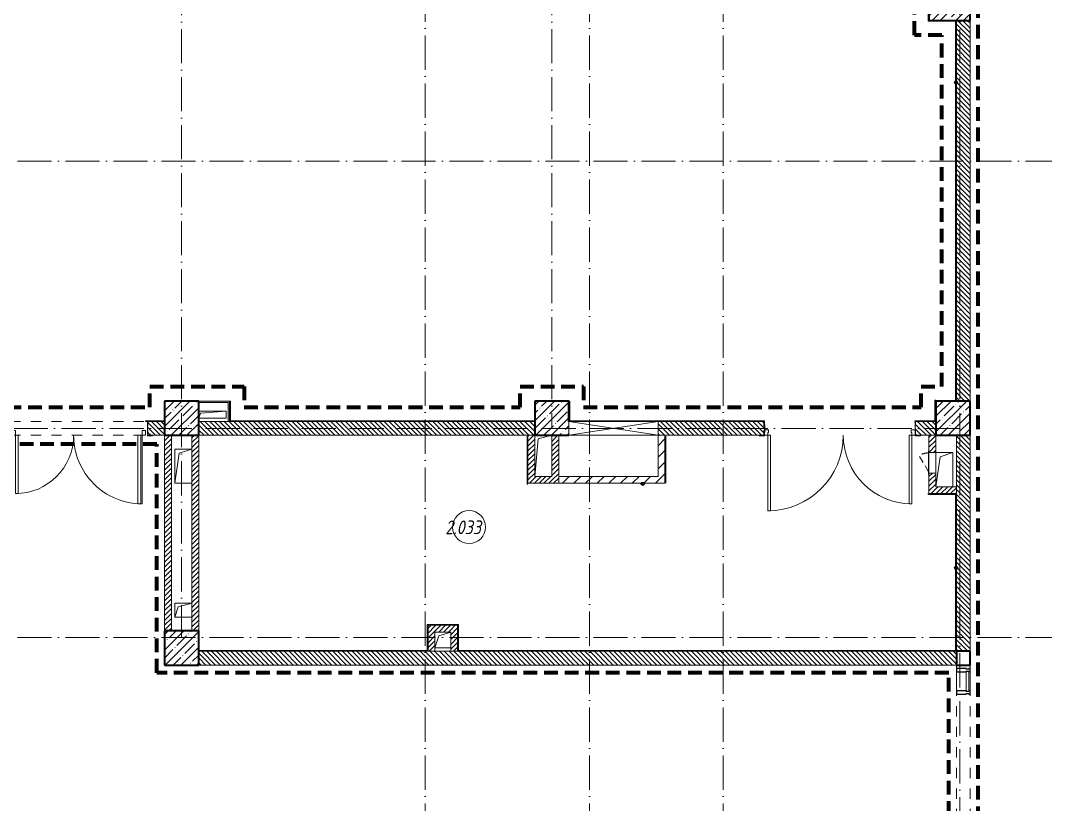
# Model space of a CAD drawing. Header units: millimetres. Extents: x -12989 to 629078, y -109036 to 555275.
# Drawn here: x 67680 to 82630, y -97449 to -86015 of the extents above; entities that cross this region are included whole.
import ezdxf

# ---------------------------------------------------------------- set-up
doc = ezdxf.new("R2010")
doc.units = ezdxf.units.MM
for name, pattern in [('200_ШТРИХ_ш1п0_6_', [160, 100, -60]), ('50_200_ШТРИХ_1Т_ш5_п1_п1_', [700, 500, -100, 0, -100]), ('Штрих короткий', [300, 150, -150]), ('Штриховая _2 мм - 1 мм_', [300, 200, -100])]:
    doc.linetypes.add(name, pattern=pattern)
for name, color, linetype, lineweight in [('4 -стяжа', 7, 'Continuous', 30), ('Двери', 7, 'Continuous', 9), ('Импосты витража', 7, 'Continuous', 9), ('Импосты витража-1', 7, 'Continuous', 25), ('Каркас_Импост', 7, 'Continuous', 13), ('Марки помещений', 7, 'Continuous', 9), ('Марки стен', 7, 'Continuous', 9), ('Несущие колонны', 7, 'Continuous', 9), ('Несущие колонны-1', 7, 'Continuous', 35), ('Обобщенные модели', 7, 'Continuous', 9), ('Окна', 7, 'Continuous', 9), ('Оси-2', 7, '50_200_ШТРИХ_1Т_ш5_п1_п1_', 9), ('Остекление-1', 7, 'Continuous', 9), ('Открывание в плане-2', 7, '200_ШТРИХ_ш1п0_6_', 9), ('Открывание-1', 7, 'Continuous', 9), ('Панель', 7, 'Continuous', 13), ('Перемычка-1', 7, 'Штрих короткий', 9), ('Стены', 7, 'Continuous', 9), ('Стены-1', 7, 'Continuous', 13), ('Штриховка разреза-1', 7, 'Continuous', 9), ('Элементы узлов', 7, 'Continuous', 9)]:
    doc.layers.add(name, color=color, linetype=linetype, lineweight=lineweight)
doc.layers.add('СТ-1_1', color=7, linetype='Штриховая _2 мм - 1 мм_', lineweight=90, true_color=0x888888)
doc.layers.add('Штриховка разреза-3', color=7, linetype='Continuous', lineweight=9, true_color=0x0080ff)
doc.layers.get('4 -стяжа').off()
doc.styles.add('ISOCPEUR_I_2', font='isocpeui.ttf', dxfattribs={"width": 0.85, "height": 2.3})
pattern_1 = [(135, (0, 0), (-35.35534, -35.35534), [])]
pattern_2 = [(45, (0, 0), (-35.35534, 35.35534), [])]
pattern_3 = [(45, (0, 0), (-84.85281, 84.85281), [])]

# ---------------------------------------------------------------- blocks, each defined once
blk = doc.blocks.new('ось2эт')
at = {"layer": 'Оси-2'}
for p, q in [((70029.9, -54635.1), (70029.9, -95015.3)), ((73579.9, -108435.9), (73579.9, -54635.1)), ((75429.9, -54635.1), (75429.9, -91965.3)), ((77929.9, -108435.9), (77929.9, -54635.1)), ((81379.9, -54635.1), (81379.9, -108435.9)), ((75979.9, -108435.9), (75979.9, -55905.1)), ((96138.3, -88065.3), (60335.3, -88065.3)), ((81379.9, -91965.3), (60335.3, -91965.3)), ((96138.3, -95015.3), (-12388.8, -95015.3))]:
    blk.add_line(p, q, dxfattribs=at)
blk = doc.blocks.new('BSC_Колонна _Прямоугольная - 500х500-V7-АИ2_02_План отделки стен 2-го этажа _Часть 2_')
at = {"layer": 'Несущие колонны'}
h = blk.add_hatch(dxfattribs=at)
h.set_pattern_fill('FP_14', color=256, style=0, pattern_type=2)
h.set_pattern_definition([(45, (-91350, -14400), (-114.04925, 114.04925), []), (45, (-91235.95, -14400), (-114.04925, 114.04925), [201.613, -40.323, 3.353, -36.97])])
h.paths.add_polyline_path([(-250, -250), (250, -250), (250, 250), (-250, 250)], flags=0)
at = {"layer": 'Несущие колонны-1'}
for p, q in [((250, 250), (-250, 250)), ((-250, 250), (-250, -250)), ((250, -250), (250, 250)), ((-250, -250), (250, -250))]:
    blk.add_line(p, q, dxfattribs=at)
blk = doc.blocks.new('BSC_Колонна _Прямоугольная - 600х600-V14-АИ2_02_План отделки стен 2-го этажа _Часть 2_')
at = {"layer": 'Несущие колонны'}
h = blk.add_hatch(dxfattribs=at)
h.set_pattern_fill('FP_22', color=256, style=0, pattern_type=2)
h.set_pattern_definition([(45, (-91300, -20500), (-114.04925, 114.04925), []), (45, (-91185.95, -20500), (-114.04925, 114.04925), [201.613, -40.323, 3.353, -36.97])])
h.paths.add_polyline_path([(-300, -300), (300, -300), (300, 300), (-300, 300)], flags=0)
at = {"layer": 'Несущие колонны-1'}
for p, q in [((300, 300), (-300, 300)), ((-300, 300), (-300, -300)), ((300, -300), (300, 300)), ((-300, -300), (300, -300))]:
    blk.add_line(p, q, dxfattribs=at)
blk = doc.blocks.new('BSC_Колонна _Прямоугольная - 500х500-V17-АИ2_02_План отделки стен 2-го этажа _Часть 2_')
at = {"layer": 'Несущие колонны'}
h = blk.add_hatch(dxfattribs=at)
h.set_pattern_fill('FP_25', color=256, style=0, pattern_type=2)
h.set_pattern_definition([(45, (-80100, -14400), (-114.04925, 114.04925), []), (45, (-79985.95, -14400), (-114.04925, 114.04925), [201.613, -40.323, 3.353, -36.97])])
h.paths.add_polyline_path([(-250, -250), (250, -250), (250, 250), (-250, 250)], flags=0)
at = {"layer": 'Несущие колонны-1'}
for p, q in [((250, 250), (-250, 250)), ((-250, 250), (-250, -250)), ((250, -250), (250, 250)), ((-250, -250), (250, -250))]:
    blk.add_line(p, q, dxfattribs=at)
blk = doc.blocks.new('BSC_Колонна _Прямоугольная - 500х500-V18-АИ2_02_План отделки стен 2-го этажа _Часть 2_')
at = {"layer": 'Несущие колонны'}
h = blk.add_hatch(dxfattribs=at)
h.set_pattern_fill('FP_26', color=256, style=0, pattern_type=2)
h.set_pattern_definition([(45, (-85500, -14400), (-114.04925, 114.04925), []), (45, (-85385.95, -14400), (-114.04925, 114.04925), [201.613, -40.323, 3.353, -36.97])])
h.paths.add_polyline_path([(-250, -250), (250, -250), (250, 250), (-250, 250)], flags=0)
at = {"layer": 'Несущие колонны-1'}
for p, q in [((250, 250), (-250, 250)), ((-250, 250), (-250, -250)), ((250, -50), (250, 250)), ((-250, -250), (250, -250))]:
    blk.add_line(p, q, dxfattribs=at)
blk = doc.blocks.new('Проем_Дверь_Прямоугольный - 2000х2100h_дверные проемы-35108745-АИ2_02_План отделки стен 2-го этажа _Часть 2_')
at = {"layer": 'Перемычка-1'}
for p, q in [((1000, 100), (-1000, 100)), ((1000, -100), (-1000, -100))]:
    blk.add_line(p, q, dxfattribs=at)
blk = doc.blocks.new('Дверь_СКБ_2Ст_Внутренняя_ШЕР - СОШ_Д-34__Дв_2200x2400h_ Снарядная_EI30-33584565-АИ2_02_План отделки стен 2-го этажа _Часть 2_')
at = {"layer": 'Каркас_Импост'}
for p, q in [((-1037.5, 100), (-1087.5, 100)), ((-1087.5, 31), (-1087.5, 20)), ((-1027.5, 20), (-1087.5, 20)), ((-1037.5, 100), (-1037.5, 60)), ((-1037.5, 60), (-1027.5, 60)), ((-1027.5, 60), (-1027.5, 20)), ((1052.5, 60), (1062.5, 60)), ((1052.5, 60), (1052.5, 20)), ((1112.5, 20), (1052.5, 20)), ((1112.5, 100), (1062.5, 100)), ((1062.5, 100), (1062.5, 60)), ((1112.5, 100), (1112.5, 20))]:
    blk.add_line(p, q, dxfattribs=at)
at = {"layer": 'Открывание-1'}
for centre, radius, start, end in [((1062.5, 100), 1100, 90, 180), ((-1037.5, 100), 1000, 0, 90)]:
    blk.add_arc(centre, radius, start, end, dxfattribs=at)
at = {"layer": 'Панель'}
for p, q in [((1062.5, 1200), (1022.5, 1200)), ((1022.5, 100), (1022.5, 1200)), ((1062.5, 1200), (1062.5, 100)), ((-1037.5, 1100), (-997.5, 1100)), ((-1037.5, 1100), (-1037.5, 100)), ((-997.5, 100), (-997.5, 1100)), ((-1037.5, 100), (-997.5, 100)), ((1062.5, 100), (1022.5, 100))]:
    blk.add_line(p, q, dxfattribs=at)
blk = doc.blocks.new('BSC_Колонна _Прямоугольная - 500х500-V157-АИ2_02_План отделки стен 2-го этажа _Часть 2_')
at = {"layer": 'Несущие колонны'}
h = blk.add_hatch(dxfattribs=at)
h.set_pattern_fill('FP_152', color=256, style=0, pattern_type=2)
h.set_pattern_definition([(45, (-80100, -11050), (-114.04925, 114.04925), []), (45, (-79985.95, -11050), (-114.04925, 114.04925), [201.613, -40.323, 3.353, -36.97])])
h.paths.add_polyline_path([(-250, -250), (250, -250), (250, 250), (-250, 250)], flags=0)
at = {"layer": 'Несущие колонны-1'}
for p, q in [((250, 250), (-250, 250)), ((-250, 250), (-250, -250)), ((250, -250), (250, 250)), ((-250, -250), (250, -250))]:
    blk.add_line(p, q, dxfattribs=at)
blk = doc.blocks.new('PNS_Панель прямоугольная2 - Нр_Стекло - 40мм-28950549-АИ2_02_План отделки стен 2-го этажа _Часть 2_')
at = {"layer": 'Остекление-1'}
for p, q in [((-137.5, 40), (137.5, 40)), ((-147.5, 0), (147.5, 0)), ((137.5, 0), (-137.5, 0))]:
    blk.add_line(p, q, dxfattribs=at)
blk = doc.blocks.new('Прямоугольный импост - Импост структурный с накладкой - 180мм-26944798-АИ2_02_План отделки стен 2-го этажа _Часть 2_')
at = {"layer": 'Импосты витража-1'}
for p, q in [((-25, 0), (-25, 17)), ((-25, 17), (25, 17)), ((-15, 0), (-25, 0)), ((-15, -40), (-15, 0)), ((25, 0), (15, 0)), ((15, 0), (15, -40)), ((25, 17), (25, 0)), ((-25, -180), (-25, -40)), ((-25, -40), (-15, -40)), ((15, -40), (25, -40)), ((25, -40), (25, -180)), ((25, -180), (-25, -180))]:
    blk.add_line(p, q, dxfattribs=at)
blk = doc.blocks.new('Прямоугольный импост - Импост структурный с накладкой - 180мм-27001384-АИ2_02_План отделки стен 2-го этажа _Часть 2_')
at = {"layer": 'Импосты витража'}
for p, q in [((40850, 10700), (40850, 10425)), ((41047, 10700), (41047, 10425))]:
    blk.add_line(p, q, dxfattribs=at)
blk = doc.blocks.new('Прямоугольный импост - Импост структурный с накладкой - 180мм-26943387-АИ2_02_План отделки стен 2-го этажа _Часть 2_')
at = {"layer": 'Импосты витража-1'}
for p, q in [((-25, 0), (-25, 17)), ((-25, 17), (25, 17)), ((-15, 0), (-25, 0)), ((-15, -40), (-15, 0)), ((25, 0), (15, 0)), ((15, 0), (15, -40)), ((25, 17), (25, 0)), ((-25, -180), (-25, -40)), ((-25, -40), (-15, -40)), ((15, -40), (25, -40)), ((25, -40), (25, -180)), ((25, -180), (-25, -180))]:
    blk.add_line(p, q, dxfattribs=at)
blk = doc.blocks.new('154_Стойка_СКБ_Уголок - СМ-2480_200-28346303-АИ2_02_План отделки стен 2-го этажа _Часть 2_')
at = {"layer": 'Обобщенные модели'}
for p, q in [((125, 156), (125, 81)), ((200, 156), (125, 156)), ((131, 81), (131, 150)), ((131, 150), (200, 150)), ((200, 150), (200, 156)), ((125, 81), (131, 81)), ((131, 19), (125, 19)), ((125, 19), (125, -56)), ((131, -50), (131, 19)), ((125, -56), (200, -56)), ((200, -50), (131, -50)), ((200, -56), (200, -50))]:
    blk.add_line(p, q, dxfattribs=at)
blk = doc.blocks.new('Стойка_Влож_Полоса боковая - Полоса-28213942-АИ2_02_План отделки стен 2-го этажа _Часть 2_')
at = {"layer": 'Обобщенные модели'}
for p, q in [((-5, 60), (0, 60)), ((-5, -60), (-5, 60)), ((0, 31), (0, -31)), ((0, -60), (-5, -60))]:
    blk.add_line(p, q, dxfattribs=at)
blk = doc.blocks.new('Фахверк_СКБ_Уголок - 200_3380-28509457-АИ2_02_План отделки стен 2-го этажа _Часть 2_')
at = {"layer": 'Обобщенные модели'}
for p, q in [((200, 156), (125, 156)), ((125, 156), (125, 81)), ((131, 81), (131, 150)), ((131, 150), (200, 150)), ((200, 150), (200, 156)), ((125, 81), (131, 81)), ((131, 19), (125, 19)), ((125, 19), (125, -56)), ((131, -50), (131, 19)), ((125, -56), (200, -56)), ((200, -50), (131, -50)), ((200, -56), (200, -50))]:
    blk.add_line(p, q, dxfattribs=at)
blk = doc.blocks.new('AR_Отверстие Ниша - Лючок-32403731-АИ2_02_План отделки стен 2-го этажа _Часть 2_')
at = {"layer": 'Окна'}
for p, q in [((150, 50), (-150, 50)), ((-150, 50), (-150, -50)), ((150, -50), (150, 50)), ((-150, -50), (150, -50))]:
    blk.add_line(p, q, dxfattribs=at)
blk = doc.blocks.new('Л_Общий_Лючок - Лючок-29683822-АИ2_02_План отделки стен 2-го этажа _Часть 2_')
at = {"layer": 'Окна'}
for p, q in [((324, 6), (-24, 6)), ((-24, 6), (-24, 0)), ((-24, 0), (0, 0)), ((300, 0), (324, 0)), ((324, 6), (324, 0))]:
    blk.add_line(p, q, dxfattribs=at)
at = {"layer": 'Открывание в плане-2'}
blk.add_line((16, 6), (255, 144), dxfattribs=at)
blk.add_arc((6, 0), 288, 1.1997, 30, dxfattribs=at)
blk = doc.blocks.new('AR_Отверстие прямоугольное _в плите_ - AR_Отверстие прямоугольное _в плите_-30459229-АИ2_02_План отделки стен 2-го этажа _Часть 2_')
at = {"layer": 'Обобщенные модели'}
for p, q in [((125, 250), (-125, 250)), ((-125, -250), (-63, 188)), ((-63, 188), (125, 250)), ((125, -250), (125, 250))]:
    blk.add_line(p, q, dxfattribs=at)
blk = doc.blocks.new('AR_Отверстие прямоугольное _в плите_ - AR_Отверстие прямоугольное _в плите_-30459234-АИ2_02_План отделки стен 2-го этажа _Часть 2_')
at = {"layer": 'Обобщенные модели'}
for p, q in [((-75, 250), (125, 300)), ((-125, -300), (-75, 250))]:
    blk.add_line(p, q, dxfattribs=at)
blk = doc.blocks.new('AR_Отверстие прямоугольное _в плите_ - AR_Отверстие прямоугольное _в плите_-V196-АИ2_02_План отделки стен 2-го этажа _Часть 2_')
at = {"layer": 'Обобщенные модели'}
for p, q in [((125, 250), (-125, 250)), ((-125, 250), (-125, -250)), ((-125, -250), (-63, 188)), ((-63, 188), (125, 250)), ((-125, -250), (125, -250))]:
    blk.add_line(p, q, dxfattribs=at)
blk = doc.blocks.new('AR_Отверстие прямоугольное _в плите_ - AR_Отверстие прямоугольное _в плите_-30459269-АИ2_02_План отделки стен 2-го этажа _Часть 2_')
at = {"layer": 'Обобщенные модели'}
for p, q in [((125, 100), (-125, 100)), ((-125, 100), (-125, -100)), ((-125, -100), (-75, 50)), ((-75, 50), (125, 100)), ((-125, -100), (125, -100))]:
    blk.add_line(p, q, dxfattribs=at)
blk = doc.blocks.new('AR_Отверстие прямоугольное _в плите_ - AR_Отверстие прямоугольное _в плите_-30511579-АИ2_02_План отделки стен 2-го этажа _Часть 2_')
at = {"layer": 'Обобщенные модели'}
for p, q in [((200, 50), (-200, 50)), ((-200, -50), (-175, 25)), ((-175, 25), (200, 50)), ((200, -50), (200, 50)), ((-200, -50), (200, -50))]:
    blk.add_line(p, q, dxfattribs=at)
blk = doc.blocks.new('AR_Отверстие прямоугольное _в плите_ - AR_Отверстие прямоугольное _в плите_-30552839-АИ2_02_План отделки стен 2-го этажа _Часть 2_')
at = {"layer": 'Обобщенные модели'}
for p, q in [((-115, -115), (-58, 58)), ((-58, 58), (115, 115)), ((-115, -115), (115, -115))]:
    blk.add_line(p, q, dxfattribs=at)
blk = doc.blocks.new('Дверь_Витражная_СКБ_2Ст2 - ДВВ_ДАО_СОШ_Физ_ зал-35107574-АИ2_02_План отделки стен 2-го этажа _Часть 2_')
at = {"layer": 'Двери'}
for p, q in [((-925, 1035), (-925, 35)), ((925, 885), (925, 35))]:
    blk.add_line(p, q, dxfattribs=at)
for centre, radius, start, end in [((-925, 35), 1000, 360, 90), ((925, 35), 850, 90, 180)]:
    blk.add_arc(centre, radius, start, end, dxfattribs=at)
at = {"layer": 'Элементы узлов'}
for p, q in [((-863, 1035), (-903, 1035)), ((-903, 1035), (-903, 35)), ((-863, 35), (-863, 1035)), ((925, 885), (885, 885)), ((885, 885), (885, 35)), ((925, 35), (925, 885)), ((-975, 35), (-975, -35)), ((-925, 35), (-975, 35)), ((-925, 35), (-975, 35)), ((-975, 35), (-975, -35)), ((-925, -35), (-925, 35)), ((-925, -35), (-925, 35)), ((-903, 35), (-863, 35)), ((885, 35), (925, 35)), ((925, -35), (925, 35)), ((925, 35), (975, 35)), ((925, 35), (925, -35)), ((975, 35), (925, 35)), ((975, 35), (975, -35)), ((975, -35), (975, 35)), ((-975, -35), (-925, -35)), ((-975, -35), (-925, -35)), ((975, -35), (925, -35)), ((925, -35), (975, -35))]:
    blk.add_line(p, q, dxfattribs=at)
blk = doc.blocks.new('Проем_Дверь_Прямоугольный - 2900х2800h_витражные проемы-35267925-АИ2_02_План отделки стен 2-го этажа _Часть 2_')
at = {"layer": 'Перемычка-1'}
for p, q in [((1450, 100), (-1450, 100)), ((1450, -100), (-1450, -100))]:
    blk.add_line(p, q, dxfattribs=at)
blk = doc.blocks.new('BSC_Колонна _Прямоугольная1 - 200х200 _металл_-35201446-АИ2_02_План отделки стен 2-го этажа _Часть 2_')
at = {"layer": 'Несущие колонны-1'}
for p, q in [((100, 100), (-100, 100)), ((-100, 100), (-100, -100)), ((100, -100), (100, 100)), ((-100, -100), (100, -100))]:
    blk.add_line(p, q, dxfattribs=at)
blk = doc.blocks.new('AR_Отверстие прямоугольное _в стене_ - AR_Отверстие прямоугольное _в стене__ОВ-36857278-АИ2_02_План отделки стен 2-го этажа _Часть 2_')
at = {"layer": 'Элементы узлов'}
for p, q in [((-650, -100), (-650, 100)), ((-650, 100), (650, 100)), ((650, 100), (-650, -100)), ((-650, 100), (650, -100)), ((650, 100), (-650, 100)), ((-650, 100), (-650, -100)), ((650, 100), (650, -100)), ((650, -100), (650, 100)), ((650, -100), (-650, -100)), ((-650, -100), (650, -100))]:
    blk.add_line(p, q, dxfattribs=at)
blk = doc.blocks.new('0125-Р-ОО-Ш2-АР-о_23_10_2024_rvt-1-АИ2_02_План отделки стен 2-го этажа _Часть 2_')
at = {"layer": 'Штриховка разреза-1'}
h = blk.add_hatch(dxfattribs=at)
h.set_pattern_fill('FP_2', color=256, style=0, pattern_type=2)
h.set_pattern_definition(pattern_1)
h.paths.add_polyline_path([(91600, 14650), (91600, 20200), (91400, 20200), (91400, 14650)], flags=0)
h = blk.add_hatch(dxfattribs=at)
h.set_pattern_fill('FP_2', color=256, style=0, pattern_type=2)
h.set_pattern_definition(pattern_1)
h.paths.add_polyline_path([(79834, 14150), (79850, 14150), (79850, 14350), (79606, 14350), (79606, 14281), (79600, 14281), (79600, 14219), (79606, 14219), (79606, 14150), (79675, 14150)], flags=0)
h.paths.add_polyline_path([(77525, 14150), (77594, 14150), (77594, 14219), (77600, 14219), (77600, 14281), (77594, 14281), (77594, 14350), (77350, 14350), (77350, 14150)], flags=0)
h = blk.add_hatch(dxfattribs=at)
h.set_pattern_fill('FP_2', color=256, style=0, pattern_type=2)
h.set_pattern_definition(pattern_1)
h.paths.add_polyline_path([(85250, 14150), (85250, 14350), (80350, 14350), (80350, 14150), (83562, 14150)], flags=0)
h = blk.add_hatch(dxfattribs=at)
h.set_pattern_fill('FP_2', color=256, style=0, pattern_type=2)
h.set_pattern_definition(pattern_1)
h.paths.add_polyline_path([(91018, 14150), (91100, 14150), (91100, 14350), (90806, 14350), (90806, 14281), (90800, 14281), (90800, 14219), (90806, 14219), (90806, 14150), (90875, 14150)], flags=0)
h.paths.add_polyline_path([(88594, 14150), (88594, 14219), (88600, 14219), (88600, 14281), (88594, 14281), (88594, 14350), (87050, 14350), (87050, 14150), (88525, 14150)], flags=0)
h = blk.add_hatch(dxfattribs=at)
h.set_pattern_fill('FP_92', color=256, style=0, pattern_type=2)
h.set_pattern_definition(pattern_2)
h.paths.add_polyline_path([(79950, 11300), (79950, 14150), (79850, 14150), (79850, 11300)], flags=0)
h = blk.add_hatch(dxfattribs=at)
h.set_pattern_fill('FP_92', color=256, style=0, pattern_type=2)
h.set_pattern_definition(pattern_2)
h.paths.add_polyline_path([(80350, 11300), (80350, 14150), (80250, 14150), (80250, 11300)], flags=0)
h = blk.add_hatch(dxfattribs=at)
h.set_pattern_fill('FP_92', color=256, style=0, pattern_type=2)
h.set_pattern_definition(pattern_2)
h.paths.add_polyline_path([(85250, 13450), (85250, 14150), (85150, 14150), (85150, 13450)], flags=0)
h = blk.add_hatch(dxfattribs=at)
h.set_pattern_fill('FP_92', color=256, style=0, pattern_type=2)
h.set_pattern_definition(pattern_2)
h.paths.add_polyline_path([(85600, 13450), (85600, 14150), (85500, 14150), (85500, 13450)], flags=0)
h = blk.add_hatch(dxfattribs=at)
h.set_pattern_fill('FP_3', color=256, style=0, pattern_type=2)
h.set_pattern_definition(pattern_3)
h.paths.add_polyline_path([(87150, 13450), (87150, 14150), (87050, 14150), (87050, 13450)], flags=0)
h = blk.add_hatch(dxfattribs=at)
h.set_pattern_fill('FP_92', color=256, style=0, pattern_type=2)
h.set_pattern_definition(pattern_2)
h.paths.add_polyline_path([(91018, 13300), (91100, 13300), (91100, 13600), (91000, 13600), (91000, 13300)], flags=0)
h.paths.add_polyline_path([(91100, 13900), (91100, 14150), (91000, 14150), (91001, 13900), (91024, 13900)], flags=0)
h = blk.add_hatch(dxfattribs=at)
h.set_pattern_fill('FP_2', color=256, style=0, pattern_type=2)
h.set_pattern_definition(pattern_1)
h.paths.add_polyline_path([(91400, 11000), (91600, 11000), (91600, 14150), (91400, 14150), (91400, 12505)], flags=0)
h = blk.add_hatch(dxfattribs=at)
h.set_pattern_fill('FP_92', color=256, style=0, pattern_type=2)
h.set_pattern_definition(pattern_2)
h.paths.add_polyline_path([(85500, 13450), (85500, 13550), (85250, 13550), (85250, 13450)], flags=0)
h = blk.add_hatch(dxfattribs=at)
h.set_pattern_fill('FP_3', color=256, style=0, pattern_type=2)
h.set_pattern_definition(pattern_3)
h.paths.add_polyline_path([(85600, 13450), (87050, 13450), (87050, 13550), (85600, 13550)], flags=0)
h = blk.add_hatch(dxfattribs=at)
h.set_pattern_fill('FP_92', color=256, style=0, pattern_type=2)
h.set_pattern_definition(pattern_2)
h.paths.add_polyline_path([(91100, 13300), (91400, 13300), (91400, 13400), (91100, 13400)], flags=0)
h = blk.add_hatch(dxfattribs=at)
h.set_pattern_fill('FP_92', color=256, style=0, pattern_type=2)
h.set_pattern_definition(pattern_2)
h.paths.add_polyline_path([(83795, 11000), (83795, 11380), (83695, 11380), (83695, 11000)], flags=0)
h = blk.add_hatch(dxfattribs=at)
h.set_pattern_fill('FP_92', color=256, style=0, pattern_type=2)
h.set_pattern_definition(pattern_2)
h.paths.add_polyline_path([(84025, 11280), (84025, 11380), (83795, 11380), (83795, 11280)], flags=0)
h = blk.add_hatch(dxfattribs=at)
h.set_pattern_fill('FP_92', color=256, style=0, pattern_type=2)
h.set_pattern_definition(pattern_2)
h.paths.add_polyline_path([(84125, 11000), (84125, 11380), (84025, 11380), (84025, 11000)], flags=0)
h = blk.add_hatch(dxfattribs=at)
h.set_pattern_fill('FP_2', color=256, style=0, pattern_type=2)
h.set_pattern_definition(pattern_1)
h.paths.add_polyline_path([(91400, 10800), (91400, 11000), (80350, 11000), (80350, 10800), (91018, 10800)], flags=0)
at = {"layer": 'Стены-1'}
for p, q in [((91400, 20200), (91400, 14650)), ((91600, 14650), (91600, 20200)), ((79600, 14281), (79600, 14219)), ((79850, 14350), (79675, 14350)), ((85250, 14350), (80350, 14350)), ((88525, 14350), (87050, 14350)), ((90800, 14281), (90800, 14219)), ((91100, 14350), (90875, 14350)), ((79675, 14150), (79850, 14150)), ((79850, 14150), (79850, 11300)), ((79950, 11300), (79950, 14150)), ((80250, 14150), (80250, 11300)), ((80350, 11300), (80350, 14150)), ((80350, 14150), (85250, 14150)), ((85150, 14150), (85150, 13450)), ((85250, 14150), (85150, 14150)), ((85250, 13550), (85250, 14150)), ((85500, 14150), (85500, 13550)), ((85600, 13450), (85600, 14150)), ((87050, 14150), (87050, 13550)), ((87150, 14150), (87050, 14150)), ((87050, 14150), (88525, 14150)), ((87150, 13450), (87150, 14150)), ((90875, 14150), (91100, 14150)), ((91000, 14150), (91000, 13924)), ((91100, 14150), (91000, 14150)), ((91100, 13900), (91100, 14150)), ((91400, 14150), (91400, 11000)), ((91600, 11000), (91600, 14150)), ((85500, 13550), (85250, 13550)), ((87050, 13550), (85600, 13550)), ((85600, 13550), (85600, 13450)), ((91000, 13576), (91000, 13300)), ((91100, 13400), (91100, 13600)), ((85150, 13450), (85250, 13450)), ((85250, 13450), (85500, 13450)), ((85500, 13450), (85600, 13450)), ((85600, 13450), (87050, 13450)), ((87050, 13450), (87150, 13450)), ((91400, 13400), (91100, 13400)), ((91400, 13300), (91400, 13400)), ((91000, 13300), (91100, 13300)), ((91100, 13300), (91400, 13300)), ((83695, 11380), (83695, 11000)), ((83795, 11380), (83695, 11380)), ((84025, 11380), (83795, 11380)), ((84125, 11380), (84025, 11380)), ((84125, 11000), (84125, 11380)), ((83795, 11000), (83795, 11280)), ((83795, 11280), (84025, 11280)), ((84025, 11280), (84025, 11000)), ((91400, 11000), (80350, 11000)), ((83695, 11000), (83795, 11000)), ((84025, 11000), (84125, 11000)), ((80350, 10800), (91400, 10800))]:
    blk.add_line(p, q, dxfattribs=at)
for name, p in [('BSC_Колонна _Прямоугольная - 600х600-V14-АИ2_02_План отделки стен 2-го этажа _Часть 2_', (91300, 20500)), ('BSC_Колонна _Прямоугольная - 500х500-V17-АИ2_02_План отделки стен 2-го этажа _Часть 2_', (80100, 14400)), ('BSC_Колонна _Прямоугольная - 500х500-V18-АИ2_02_План отделки стен 2-го этажа _Часть 2_', (85500, 14400)), ('BSC_Колонна _Прямоугольная - 500х500-V7-АИ2_02_План отделки стен 2-го этажа _Часть 2_', (91350, 14400)), ('Фахверк_СКБ_Уголок - 200_3380-28509457-АИ2_02_План отделки стен 2-го этажа _Часть 2_', (79475, 14200)), ('AR_Отверстие прямоугольное _в плите_ - AR_Отверстие прямоугольное _в плите_-30511579-АИ2_02_План отделки стен 2-го этажа _Часть 2_', (80550, 14450)), ('Фахверк_СКБ_Уголок - 200_3380-28509457-АИ2_02_План отделки стен 2-го этажа _Часть 2_', (90675, 14200)), ('AR_Отверстие прямоугольное _в стене_ - AR_Отверстие прямоугольное _в стене__ОВ-36857278-АИ2_02_План отделки стен 2-го этажа _Часть 2_', (86400, 14250)), ('AR_Отверстие прямоугольное _в плите_ - AR_Отверстие прямоугольное _в плите_-30459234-АИ2_02_План отделки стен 2-го этажа _Часть 2_', (85375, 13850)), ('AR_Отверстие прямоугольное _в плите_ - AR_Отверстие прямоугольное _в плите_-V196-АИ2_02_План отделки стен 2-го этажа _Часть 2_', (80125, 13700)), ('AR_Отверстие прямоугольное _в плите_ - AR_Отверстие прямоугольное _в плите_-30459229-АИ2_02_План отделки стен 2-го этажа _Часть 2_', (91225, 13650)), ('AR_Отверстие прямоугольное _в плите_ - AR_Отверстие прямоугольное _в плите_-30459269-АИ2_02_План отделки стен 2-го этажа _Часть 2_', (80125, 11600)), ('BSC_Колонна _Прямоугольная - 500х500-V157-АИ2_02_План отделки стен 2-го этажа _Часть 2_', (80100, 11050)), ('AR_Отверстие прямоугольное _в плите_ - AR_Отверстие прямоугольное _в плите_-30552839-АИ2_02_План отделки стен 2-го этажа _Часть 2_', (83910, 11165)), ('Прямоугольный импост - Импост структурный с накладкой - 180мм-27001384-АИ2_02_План отделки стен 2-го этажа _Часть 2_', (50553, 0))]:
    blk.add_blockref(name, p)
for name, p, rotation in [('154_Стойка_СКБ_Уголок - СМ-2480_200-28346303-АИ2_02_План отделки стен 2-го этажа _Часть 2_', (88725, 14300), 180), ('Проем_Дверь_Прямоугольный - 2000х2100h_дверные проемы-35108745-АИ2_02_План отделки стен 2-го этажа _Часть 2_', (78600, 14250), 180), ('Дверь_Витражная_СКБ_2Ст2 - ДВВ_ДАО_СОШ_Физ_ зал-35107574-АИ2_02_План отделки стен 2-го этажа _Часть 2_', (78600, 14185), 180), ('Стойка_Влож_Полоса боковая - Полоса-28213942-АИ2_02_План отделки стен 2-го этажа _Часть 2_', (88600, 14250), 180), ('Дверь_СКБ_2Ст_Внутренняя_ШЕР - СОШ_Д-34__Дв_2200x2400h_ Снарядная_EI30-33584565-АИ2_02_План отделки стен 2-го этажа _Часть 2_', (89713, 14250), 180), ('Л_Общий_Лючок - Лючок-29683822-АИ2_02_План отделки стен 2-го этажа _Часть 2_', (91000, 13600), 90), ('AR_Отверстие Ниша - Лючок-32403731-АИ2_02_План отделки стен 2-го этажа _Часть 2_', (91050, 13750), 270), ('BSC_Колонна _Прямоугольная1 - 200х200 _металл_-35201446-АИ2_02_План отделки стен 2-го этажа _Часть 2_', (91500, 10900), 270.0000000000001), ('Проем_Дверь_Прямоугольный - 2900х2800h_витражные проемы-35267925-АИ2_02_План отделки стен 2-го этажа _Часть 2_', (91500, 9350), 89.99999999999993), ('PNS_Панель прямоугольная2 - Нр_Стекло - 40мм-28950549-АИ2_02_План отделки стен 2-го этажа _Часть 2_', (91583, 10562), 89.99999999999918)]:
    blk.add_blockref(name, p, dxfattribs=dict(rotation=rotation))
at = {"extrusion": (0, 0, -1), "rotation": 90.00000000000084}
for name, p in [('Прямоугольный импост - Импост структурный с накладкой - 180мм-26943387-АИ2_02_План отделки стен 2-го этажа _Часть 2_', (-91583, 10725)), ('Прямоугольный импост - Импост структурный с накладкой - 180мм-26944798-АИ2_02_План отделки стен 2-го этажа _Часть 2_', (-91583, 10400))]:
    blk.add_blockref(name, p, dxfattribs=at)
blk = doc.blocks.new('AI_Марка_Помещение_х1__Общий_E___ISO-2_1K_ - Номер-16210215-АИ2_02_План отделки стен 2-го этажа _Часть 2_')
at = {"layer": 'Марки помещений'}
for start, end in [(360, 180), (180, 360)]:
    blk.add_arc((0.04, 0.31), 2.4, start, end, dxfattribs=at)
blk = doc.blocks.new('2ч2эт')
at = {"layer": 'Марки стен'}
h = blk.add_hatch(color=256, dxfattribs=at)
edge = h.paths.add_edge_path(flags=0)
edge.add_arc((81324, -86920), 25, 0, 360)
h = blk.add_hatch(color=256, dxfattribs=at)
edge = h.paths.add_edge_path(flags=0)
edge.add_arc((76755, -92771), 25, 0, 360)
h = blk.add_hatch(color=256, dxfattribs=at)
edge = h.paths.add_edge_path(flags=0)
edge.add_arc((81324, -93999), 25, 0, 360)
at = {"layer": 'Штриховка разреза-3'}
for points in [[(70710, -91585), (70730, -91585), (70730, -91565), (70280, -91565), (70280, -91585)], [(70730, -91865), (70730, -91585), (70710, -91585), (70710, -91865)]]:
    blk.add_hatch(color=256, dxfattribs=at).paths.add_polyline_path(points, flags=0)
at = {"layer": 'Марки стен'}
for centre in [(81324, -86920), (76755, -92771), (81324, -93999)]:
    blk.add_circle(centre, 25, dxfattribs=at)
at = {"layer": 'СТ-1_1'}
for p, q in [((81642, -81877), (81642, -98203)), ((80717, -86227), (80717, -85203)), ((81117, -86227), (80717, -86227)), ((81117, -91353), (81117, -86227)), ((69567, -91353), (70941, -91353)), ((69567, -91653), (69567, -91373)), ((70941, -91353), (70941, -91653)), ((74967, -91653), (74967, -91353)), ((74967, -91353), (75891, -91353)), ((75891, -91353), (75891, -91653)), ((80817, -91653), (80817, -91353)), ((80817, -91353), (81117, -91353)), ((67491, -91653), (69567, -91653)), ((70941, -91653), (74967, -91653)), ((75891, -91653), (80817, -91653)), ((69668, -92193), (67142, -92193)), ((69668, -95527), (69668, -92193)), ((81218, -95527), (69668, -95527)), ((81218, -98203), (81218, -95527))]:
    blk.add_line(p, q, dxfattribs=at)
at = {"layer": 'Стены'}
for p, q in [((80918, -86015), (80918, -86027)), ((80930, -86027), (80918, -86027)), ((81318, -86065), (81318, -86027)), ((81030, -91553), (81018, -91553)), ((81018, -91565), (81018, -91553)), ((81030, -91553), (81030, -91565)), ((81318, -91553), (81318, -91515)), ((70742, -91815), (70742, -91853)), ((70742, -91853), (70780, -91853)), ((75130, -91853), (75168, -91853)), ((75692, -91815), (75692, -91853)), ((81018, -91853), (81018, -91815))]:
    blk.add_line(p, q, dxfattribs=at)
at = {"layer": 'Стены-1'}
for p, q in [((80918, -85415), (80918, -86015)), ((80918, -86015), (80930, -86015)), ((80930, -86015), (80930, -86027)), ((80930, -86027), (81318, -86027)), ((81318, -86027), (81318, -86015)), ((81318, -86065), (81318, -91515)), ((81330, -86065), (81318, -86065)), ((81330, -91515), (81330, -86065)), ((70742, -91565), (70280, -91565)), ((70280, -91585), (70710, -91585)), ((70710, -91585), (70710, -91865)), ((70730, -91565), (70730, -91865)), ((70742, -91815), (70742, -91565)), ((75692, -91565), (75680, -91565)), ((75692, -91815), (75692, -91565)), ((81030, -91565), (81018, -91565)), ((81018, -91565), (81018, -91815)), ((81318, -91515), (81330, -91515)), ((69780, -91853), (69505, -91853)), ((69505, -91853), (69505, -91865)), ((69505, -91865), (69530, -91865)), ((69605, -91865), (69780, -91865)), ((70710, -91865), (70730, -91865)), ((70730, -91815), (70742, -91815)), ((75130, -91853), (70780, -91853)), ((70780, -91853), (70780, -91865)), ((70780, -91865), (75130, -91865)), ((75130, -91865), (75130, -91853)), ((75680, -91815), (75692, -91815)), ((78530, -91853), (75680, -91853)), ((76980, -91865), (78455, -91865)), ((78530, -91859), (78530, -91853)), ((81030, -91853), (80722, -91853)), ((80722, -91853), (80722, -91865)), ((80722, -91865), (80730, -91865)), ((80805, -91865), (81030, -91865)), ((81018, -91815), (81030, -91815)), ((75080, -92065), (75068, -92065)), ((75068, -92077), (75068, -92777)), ((75080, -92765), (75080, -92065)), ((77080, -92077), (77080, -92765)), ((77092, -92765), (77092, -92077)), ((75068, -92777), (75080, -92777)), ((80918, -92915), (80918, -92927)), ((80918, -92927), (81318, -92927)), ((81330, -92915), (80930, -92915)), ((81318, -92927), (81318, -95203)), ((81330, -95215), (81330, -92915)), ((74067, -94823), (73613, -94823)), ((73613, -94823), (73613, -95203)), ((73625, -94835), (74055, -94835)), ((73625, -95215), (73625, -94835)), ((74055, -94835), (74055, -95215)), ((74067, -95203), (74067, -94823)), ((73613, -95203), (70292, -95203)), ((70292, -95215), (73625, -95215)), ((74055, -95215), (81330, -95215)), ((81318, -95203), (74067, -95203))]:
    blk.add_line(p, q, dxfattribs=at)
blk.add_blockref('0125-Р-ОО-Ш2-АР-о_23_10_2024_rvt-1-АИ2_02_План отделки стен 2-го этажа _Часть 2_', (-10070, -106215))
at = {"layer": 'Марки помещений', "xscale": 99.99999999999993, "yscale": 99.99999999999993, "zscale": 99.99999999999993}
blk.add_blockref('AI_Марка_Помещение_х1__Общий_E___ISO-2_1K_ - Номер-16210215-АИ2_02_План отделки стен 2-го этажа _Часть 2_', (74218, -93435), dxfattribs=at)
at = {"layer": 'Марки помещений', "insert": (73875, -93307), "char_height": 200, "width": 785.65, "attachment_point": 1, "style": 'ISOCPEUR_I_2'}
blk.add_mtext('2.033', dxfattribs=at)

msp = doc.modelspace()

# ---------------------------------------------------------------- block references
at = {"layer": '4 -стяжа'}
for name in ['ось2эт', '2ч2эт']:
    msp.add_blockref(name, (0, 0), dxfattribs=at)

doc.saveas('drawing.dxf')
